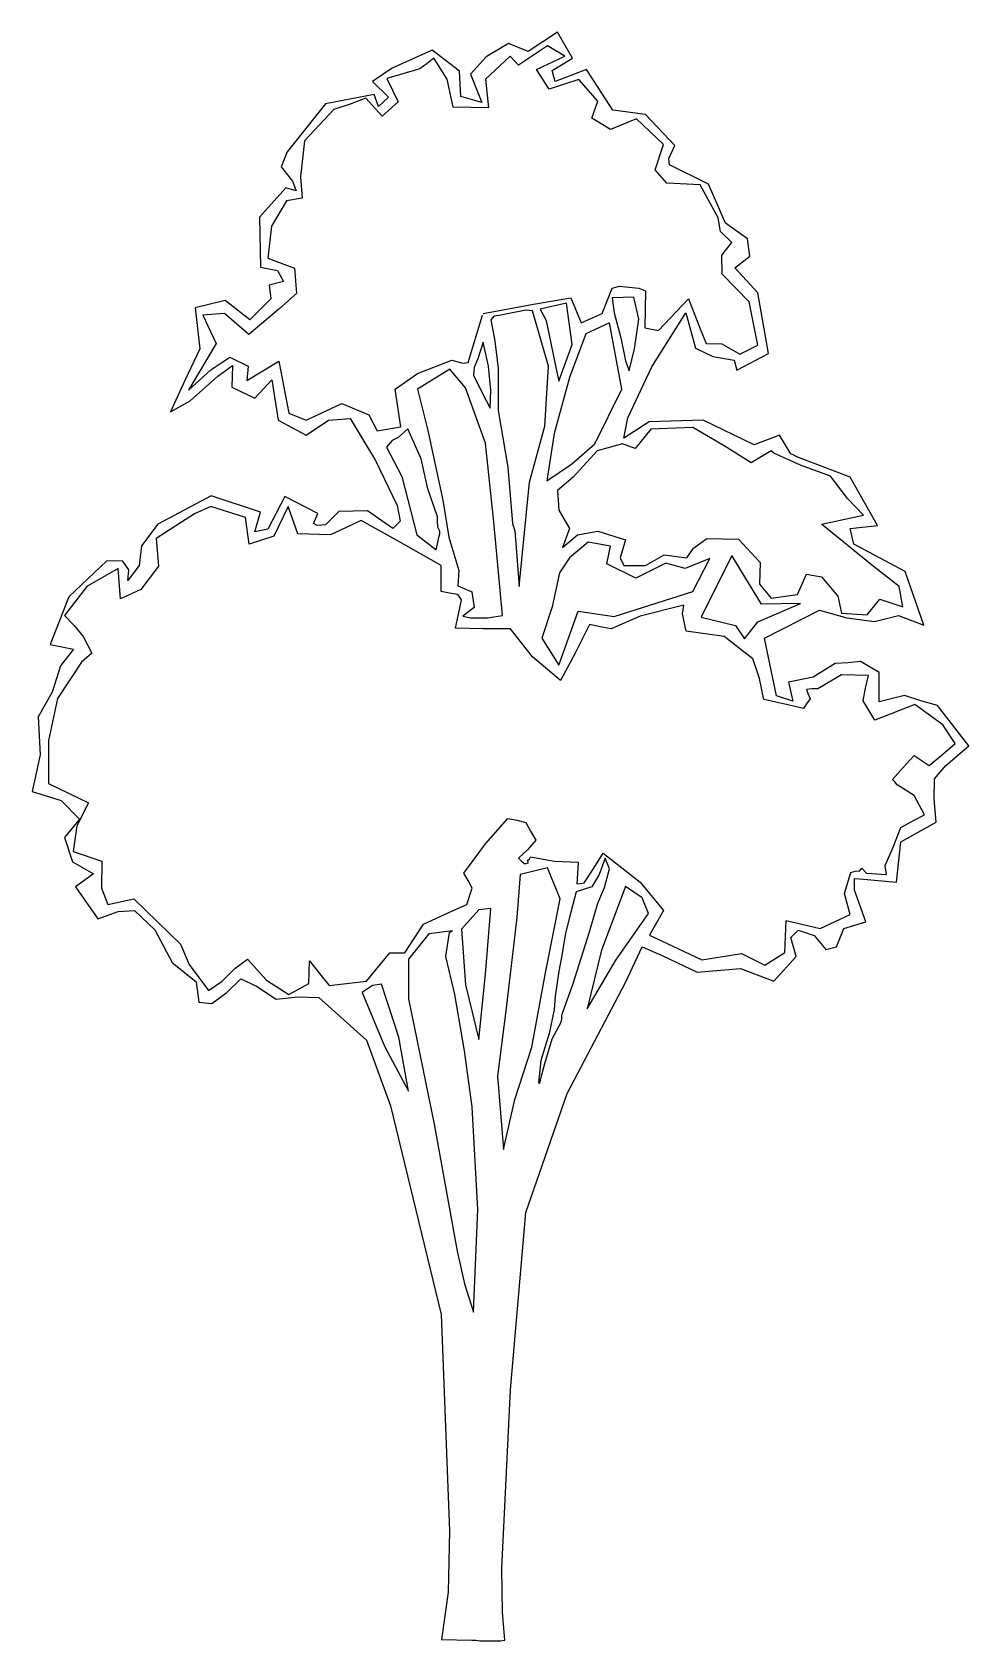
# Model space of a CAD drawing. Extents: x 46493 to 52603, y -18428 to -7925.
import ezdxf

# ---------------------------------------------------------------- set-up
doc = ezdxf.new("R2010")
doc.units = 0
doc.layers.get('0').update_dxf_attribs({"linetype": 'CONTINUOUS'})

msp = doc.modelspace()

# ---------------------------------------------------------------- linework, layer by layer
at = {"color": 0}
for points in [[(49575, -18424), (49560, -18240), (49556, -17954), (49614, -16789), (49713, -15632), (49983, -14855), (50364, -14130), (50473, -13898), (50611, -13957), (50830, -14063), (51113, -14039), (51332, -14122), (51477, -13961), (51442, -13835), (51489, -13788), (51595, -13824), (51670, -13914), (51740, -13898), (51787, -13777), (51932, -13734), (51858, -13526), (51858, -13451), (51917, -13455), (52132, -13475), (52160, -13212), (52391, -13082), (52376, -12930), (52379, -12800), (52454, -12714), (52603, -12584), (52399, -12322), (52289, -12290), (52183, -12255), (52019, -12298), (52019, -12106), (51960, -12071), (51897, -12035), (51815, -12043), (51732, -12047), (51587, -12137), (51426, -12169), (51454, -12294), (51348, -12259), (51270, -11882), (51630, -11698), (51807, -11749), (51987, -11773), (52144, -11733), (52309, -11796), (52187, -11447), (51854, -11267), (51830, -11165), (52007, -11145), (51830, -10831), (51481, -10698), (51462, -10686), (51442, -10678), (51368, -10557), (51203, -10620), (50869, -10459), (50517, -10470), (50352, -10576), (50379, -10443), (50536, -10110), (50756, -9757), (50819, -9988), (50932, -10043), (51073, -10067), (51089, -10133), (51297, -10023), (51226, -9627), (51077, -9463), (51175, -9388), (51160, -9274), (51015, -9172), (50905, -8917), (50650, -8792), (50646, -8749), (50685, -8666), (50493, -8462), (50281, -8435), (50109, -8168), (49905, -8247), (49885, -8176), (50018, -8094), (49920, -7925), (49728, -8051), (49599, -8000), (49454, -8086), (49352, -8200), (49426, -8384), (49289, -8345), (49281, -8180), (49101, -8043), (48842, -8160), (48712, -8247), (48818, -8349), (48752, -8411), (48724, -8333), (48407, -8392), (48156, -8706), (48116, -8804), (48191, -8898), (48214, -8961), (48148, -8941), (47975, -9133), (47983, -9459), (48093, -9482), (48132, -9553), (48038, -9576), (48050, -9666), (47912, -9804), (47752, -9678), (47555, -9725), (47587, -9992), (47489, -10200), (47395, -10404), (47524, -10333), (47704, -10172), (47799, -10102), (47795, -10243), (47944, -10314), (48057, -10196), (48097, -10459), (48281, -10557), (48426, -10459), (48567, -10447), (48732, -10721), (48873, -11016), (48893, -11118), (48846, -11165), (48681, -11051), (48493, -11055), (48407, -11141), (48352, -11145), (48328, -11133), (48356, -11067), (48140, -10957), (48030, -11169), (47944, -11188), (47983, -11059), (47661, -10953), (47312, -11137), (47206, -11278), (47191, -11408), (47116, -11506), (47124, -11435), (47085, -11380), (46979, -11376), (46732, -11612), (46610, -11922), (46763, -11953), (46677, -12063), (46622, -12235), (46532, -12396), (46544, -12643), (46493, -12882), (46681, -12941), (46802, -13063), (46704, -13184), (46755, -13341), (46893, -13420), (46775, -13506), (46920, -13714), (47053, -13667), (47159, -13659), (47293, -13785), (47406, -14000), (47563, -14126), (47579, -14259), (47665, -14267), (47763, -14196), (47854, -14106), (47955, -14153), (48085, -14239), (48226, -14224), (48363, -14228), (48673, -14506), (48830, -14934), (49160, -16298), (49214, -17710), (49207, -18110), (49163, -18420), (49360, -18424), (49387, -18424), (49414, -18428), (49442, -18428), (49469, -18428), (49493, -18428), (49520, -18428), (49548, -18428), (49575, -18424)], [(49434, -9761), (49764, -9702), (50007, -9659), (50073, -9823), (50211, -9761), (50277, -9596), (50324, -9584), (50450, -9596), (50493, -9615), (50489, -9855), (50579, -9874), (50775, -9666), (50850, -9863), (50889, -9957), (50991, -9961), (51109, -10027), (51226, -9968), (51171, -9686), (50995, -9506), (50991, -9380), (51058, -9298), (50983, -9227), (50968, -9137), (50850, -8921), (50634, -8910), (50556, -8823), (50611, -8659), (50434, -8490), (50266, -8561), (50144, -8486), (50183, -8376), (50058, -8235), (49865, -8298), (49783, -8168), (49967, -8082), (49854, -8015), (49665, -8141), (49611, -8082), (49450, -8231), (49469, -8419), (49238, -8415), (49199, -8231), (49112, -8094), (49069, -8129), (49022, -8164), (48807, -8227), (48881, -8380), (48775, -8474), (48669, -8357), (48567, -8396), (48461, -8431), (48269, -8635), (48242, -8870), (48254, -9008), (48152, -9027), (48054, -9192), (48030, -9400), (48203, -9466), (48218, -9631), (48101, -9733), (47905, -9898), (47748, -9761), (47606, -9772), (47638, -9843), (47693, -9957), (47512, -10263), (47657, -10129), (47783, -10047), (47901, -10106), (47893, -10200), (48101, -10074), (48167, -10412), (48281, -10459), (48512, -10349), (48689, -10423), (48744, -10529), (48897, -10502), (48861, -10255), (49007, -10153), (49230, -10067), (49301, -10086), (49336, -10082), (49430, -9772)], [(50387, -10137), (50422, -9992), (50450, -9800), (50418, -9655), (50277, -9659), (50289, -9757), (50332, -9921), (50364, -10070), (50387, -10137)], [(49669, -11545), (49736, -10863), (49838, -10498), (49862, -10106), (49756, -9745), (49713, -9741), (49540, -9776), (49505, -9780), (49485, -9804), (49509, -9929), (49520, -10012), (49532, -10121), (49532, -10396), (49595, -10765), (49626, -11133), (49642, -11180), (49669, -11545)], [(49807, -9733), (49846, -9808), (49909, -10114), (49928, -10204), (50015, -9965), (49979, -9694), (49807, -9733)], [(49850, -10855), (50011, -10745), (50164, -10612), (50340, -10255), (50258, -9823), (50105, -9894), (49999, -10180), (49897, -10545), (49850, -10855)], [(49481, -10380), (49485, -10263), (49469, -10106), (49434, -9949), (49399, -10059), (49375, -10114), (49371, -10165), (49403, -10227), (49454, -10329), (49481, -10380)], [(49403, -11749), (49462, -11749), (49560, -11733), (49505, -11122), (49450, -10608), (49320, -10247), (49218, -10125), (49007, -10255), (49073, -10525), (49171, -10980), (49211, -11223), (49277, -11439), (49269, -11541), (49360, -11580), (49375, -11682), (49301, -11737), (49352, -11749), (49375, -11749), (49403, -11749)], [(49128, -11306), (49148, -11216), (49152, -11200), (49152, -11184), (49140, -11157), (49136, -11118), (49136, -11090), (49073, -10906), (49030, -10710), (48944, -10514), (48881, -10572), (48842, -10592), (48803, -10635), (48905, -10827), (49003, -11208), (49128, -11306)], [(51940, -11729), (52023, -11627), (52172, -11678), (52148, -11545), (51979, -11412), (51642, -11137), (51917, -11078), (51811, -10969), (51701, -10823), (51505, -10753), (51332, -10674), (51313, -10659), (51183, -10737), (51007, -10627), (50803, -10506), (50528, -10518), (50426, -10643), (50344, -10612), (50179, -10659), (50022, -10831), (49920, -10918), (49928, -11047), (49999, -11165), (49952, -11290), (50050, -11208), (50183, -11184), (50364, -11239), (50328, -11357), (50352, -11408), (50493, -11408), (50615, -11337), (50764, -11357), (50807, -11294), (50893, -11231), (51101, -11235), (51242, -11388), (51238, -11529), (51313, -11620), (51485, -11596), (51544, -11463), (51642, -11482), (51748, -11608), (51772, -11718), (51940, -11729)], [(48167, -14208), (48297, -14137), (48301, -13988), (48367, -14071), (48430, -14149), (48673, -14122), (48826, -13937), (48877, -13937), (48924, -13937), (49046, -13749), (49234, -13663), (49328, -13620), (49363, -13514), (49336, -13463), (49309, -13416), (49450, -13224), (49595, -13059), (49654, -13071), (49713, -13086), (49744, -13141), (49779, -13200), (49724, -13263), (49665, -13318), (49685, -13337), (49705, -13353), (49716, -13353), (49728, -13349), (49728, -13341), (49724, -13333), (49736, -13322), (49744, -13310), (49901, -13337), (50054, -13345), (50050, -13416), (50046, -13486), (50069, -13483), (50093, -13479), (50156, -13384), (50218, -13286), (50458, -13475), (50611, -13659), (50520, -13820), (50862, -13981), (51120, -13941), (51273, -14016), (51403, -13934), (51411, -13726), (51634, -13777), (51830, -13686), (51791, -13549), (51834, -13412), (51862, -13404), (51893, -13400), (51905, -13384), (51936, -13416), (52066, -13424), (52058, -13365), (52109, -13247), (52160, -13118), (52246, -13071), (52313, -13035), (52246, -12910), (52136, -12839), (52121, -12820), (52105, -12804), (52175, -12726), (52246, -12647), (52293, -12679), (52344, -12714), (52434, -12639), (52513, -12569), (52434, -12447), (52250, -12314), (51991, -12416), (51913, -12290), (51928, -12208), (51948, -12126), (51772, -12122), (51619, -12212), (51579, -12212), (51544, -12216), (51556, -12247), (51568, -12278), (51544, -12310), (51524, -12341), (51395, -12310), (51266, -12282), (51238, -12145), (51195, -12016), (51007, -11871), (50760, -11835), (50736, -11722), (50744, -11667), (50458, -11737), (50269, -11820), (50199, -11808), (50128, -11792), (50034, -11980), (49940, -12157), (49756, -12004), (49614, -11820), (49434, -11820), (49254, -11816), (49273, -11725), (49293, -11631), (49281, -11612), (49269, -11596), (49214, -11588), (49160, -11576), (49160, -11408), (48885, -11251), (48638, -11114), (48438, -11208), (48226, -11200), (48163, -11023), (48069, -11216), (47908, -11267), (47885, -11094), (47657, -11023), (47552, -11071), (47301, -11231), (47316, -11412), (47202, -11565), (47069, -11624), (47053, -11427), (46850, -11545), (46704, -11733), (46767, -11800), (46826, -11871), (46881, -11980), (46814, -12039), (46657, -12275), (46599, -12549), (46599, -12831), (46861, -12957), (46783, -13106), (46759, -13275), (46948, -13337), (46944, -13514), (46987, -13620), (47155, -13584), (47461, -13879), (47516, -14012), (47642, -14181), (47732, -14122), (47814, -14039), (47897, -13977), (48022, -14114), (48167, -14208)], [(49928, -12059), (50054, -11706), (50289, -11741), (50803, -11576), (50913, -11361), (50752, -11427), (50626, -11392), (50430, -11490), (50242, -11396), (50266, -11282), (50120, -11255), (49999, -11357), (49932, -11455), (49885, -11678), (49818, -11882), (49928, -12059)], [(50858, -11745), (51081, -11800), (51140, -11886), (51226, -11776), (51505, -11655), (51250, -11659), (51058, -11341), (50858, -11745)], [(49803, -14789), (49838, -14659), (49885, -14498), (49944, -14388), (49948, -14369), (49948, -14349), (49952, -14330), (50022, -14137), (50128, -13800), (50183, -13612), (50226, -13510), (50258, -13388), (50230, -13318), (50191, -13424), (50144, -13506), (50042, -13537), (50007, -13671), (49971, -13808), (49948, -13953), (49928, -14055), (49905, -14220), (49897, -14306), (49865, -14463), (49811, -14639), (49795, -14785), (49799, -14785), (49803, -14789), (49803, -14789)], [(49567, -15220), (49642, -14894), (49752, -14553), (49842, -14067), (49936, -13584), (49854, -13381), (49677, -13424), (49654, -13706), (49583, -14314), (49528, -14741), (49567, -15220)], [(50113, -14302), (50301, -13985), (50513, -13679), (50473, -13577), (50364, -13502), (50207, -13918), (50113, -14302)], [(49407, -14502), (49450, -14075), (49485, -13647), (49407, -13655), (49293, -13781), (49320, -14145), (49407, -14502)], [(49371, -16283), (49399, -15612), (49363, -14941), (49312, -14577), (49250, -14208), (49191, -13961), (49214, -13804), (49234, -13792), (49081, -13812), (48948, -13977), (48948, -14236), (49116, -15055), (49265, -15883), (49312, -16098), (49371, -16283)], [(48948, -14840), (48885, -14487), (48771, -14141), (48712, -14149), (48646, -14196), (48791, -14545), (48948, -14840)]]:
    msp.add_lwpolyline(points, dxfattribs=at)

doc.saveas('drawing.dxf')
